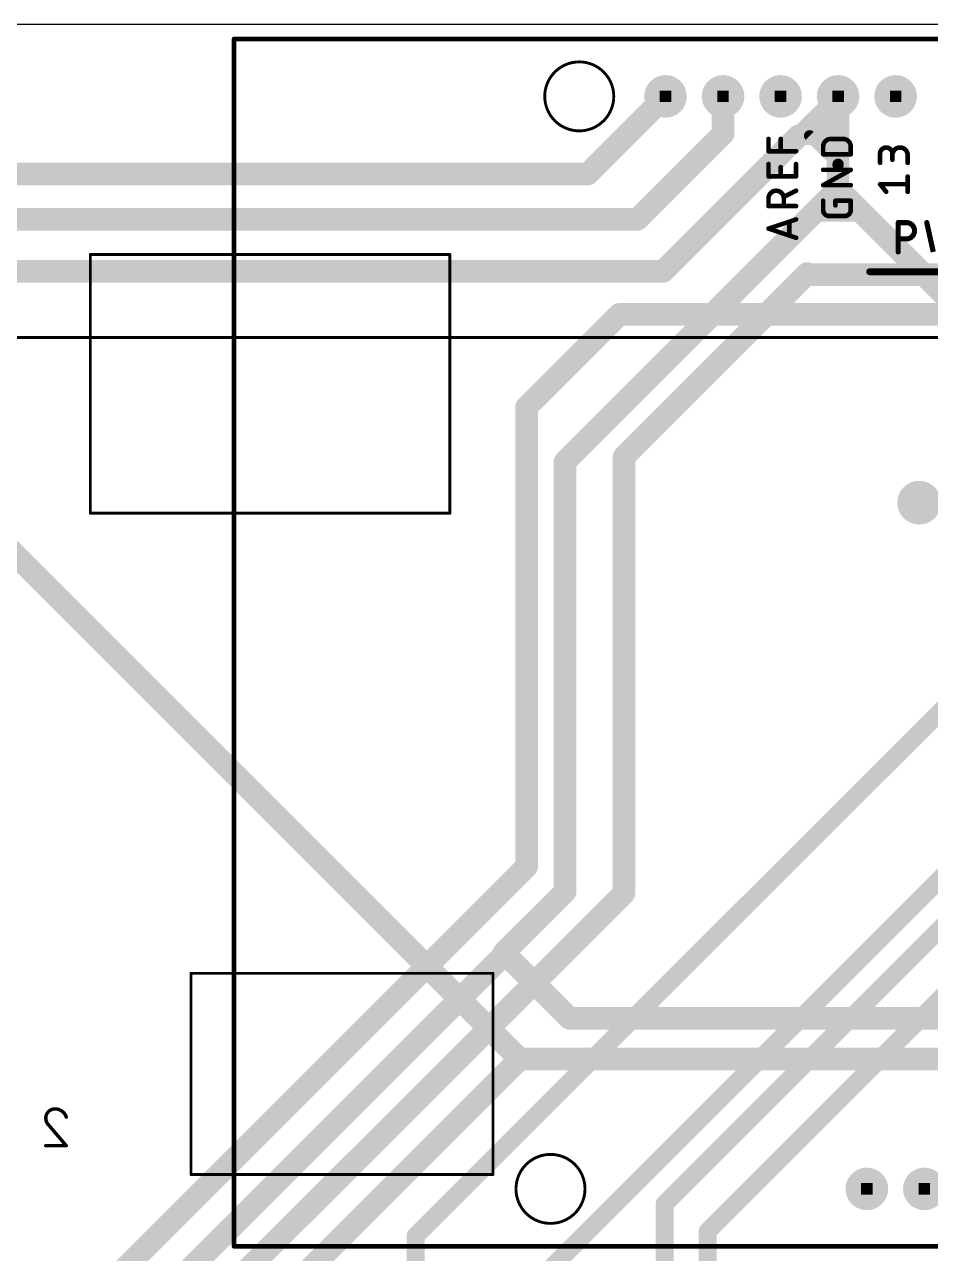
# Model space of a CAD drawing. Extents: x -35 to 140, y -8 to 139.
# Drawn here: x 28.9 to 68.9, y 35.7 to 90 of the extents above; entities that cross this region are included whole.
import ezdxf

# ---------------------------------------------------------------- set-up
doc = ezdxf.new("R2010")
doc.units = 0
for name, color, linetype in [('1', 12, 'CONTINUOUS'), ('16', 132, 'CONTINUOUS'), ('17', 110, 'CONTINUOUS'), ('18', 110, 'CONTINUOUS'), ('20', 31, 'CONTINUOUS'), ('51', 253, 'CONTINUOUS')]:
    doc.layers.add(name, color=color, linetype=linetype)

# ---------------------------------------------------------------- blocks, each defined once
blk = doc.blocks.new('RECT')
blk.add_solid([(-0.5, -0.5), (0.5, -0.5), (-0.5, 0.5), (0.5, 0.5)])
blk = doc.blocks.new('ROUNDP')
at = {"const_width": 0.5}
blk.add_lwpolyline([(0, -0.25, 1), (0, 0.25, 1), (0, -0.25)], format="xyb", dxfattribs=at)
blk = doc.blocks.new('ROUNDV')
at = {"const_width": 0.5}
blk.add_lwpolyline([(0, -0.25, 1), (0, 0.25, 1), (0, -0.25)], format="xyb", dxfattribs=at)

msp = doc.modelspace()

# ---------------------------------------------------------------- linework, layer by layer
at = {"layer": '1'}
for points, const_width in [([(53.808, 83.4), (57.236, 86.828)], 1), ([(59.776, 86.828), (59.776, 85.176)], 1), ([(63.664, 85.636), (64.856, 86.828)], 0.8), ([(64.856, 86.828), (64.856, 85.4)], 1), ([(63.114, 85.086), (63.664, 85.636)], 0.8), ([(63.664, 85.636), (64.62, 85.636)], 0.8), ([(64.542, 85.086), (64.856, 85.4)], 0.8), ([(64.62, 85.636), (64.856, 85.4)], 0.8), ([(64.856, 85.4), (64.856, 83.8)], 1), ([(59.776, 85.176), (56, 81.4)], 1), ([(57.128, 79.1), (63.114, 85.086)], 1), ([(63.114, 85.086), (63.6, 85.086)], 0.8), ([(63.6, 85.086), (64.542, 85.086)], 0.8), ([(63.6, 85.086), (64.856, 83.83)], 0.5), ([(64.856, 83.8), (64.856, 82.744)], 1), ([(25.7, 83.4), (53.808, 83.4)], 1), ([(64.856, 83.83), (64.856, 83.8)], 0.5), ([(63.906, 81.794), (64.856, 82.744)], 1), ([(65.8, 81.8), (64.856, 82.744)], 1), ([(52.8, 70.688), (63.906, 81.794)], 1), ([(63.906, 81.794), (65.794, 81.794)], 1), ([(65.794, 81.794), (65.8, 81.8)], 1), ([(76.056, 71.544), (65.8, 81.8)], 1), ([(56, 81.4), (23.9, 81.4)], 1), ([(21.63, 79.1), (57.128, 79.1)], 1), ([(55.4, 70.9), (63.5, 79)], 1), ([(63.5, 79), (63.55, 78.95)], 1), ([(51.1, 73.1), (55.2, 77.2)], 1), ([(55.2, 77.2), (55.8, 77.2)], 1), ([(51.1, 52.8), (51.1, 73.1)], 1), ([(52.8, 51.7), (52.8, 70.688)], 1), ([(55.4, 51.632), (55.4, 70.9)], 1), ([(78.596, 68.88), (46.2, 36.484)], 0.8), ([(50.7, 33.6), (80.9, 63.8)], 0.8), ([(57.2, 37.9), (80.9, 61.6)], 0.8), ([(59.1, 36.7), (82.2, 59.8)], 0.8), ([(27, 28.7), (51.1, 52.8)], 1), ([(55.4, 51.632), (33.648, 29.88)], 1), ([(50.15, 49.05), (52.8, 51.7)], 1), ([(30.398, 29.198), (50.15, 48.95)], 1), ([(50.15, 48.95), (50.15, 49.05)], 1), ([(50.8, 44.3), (38.6, 32.1)], 1), ([(57.2, 20.372), (57.2, 37.9)], 0.8), ([(59.1, 19.732), (59.1, 36.7)], 0.8), ([(46.2, 36.484), (46.2, 22.8)], 0.8)]:
    msp.add_lwpolyline(points, dxfattribs=dict(at, const_width=const_width))
for points, const_width in [([(57.4128, 86.6512, 1), (57.0592, 87.0048)], 0.5), ([(60.026, 86.828, 1), (59.526, 86.828)], 0.5), ([(65.106, 86.828, 1), (64.606, 86.828)], 0.5), ([(64.9974, 86.6866, 1), (64.7146, 86.9694)], 0.4), ([(63.664, 85.836, 1), (63.664, 85.436)], 0.4), ([(63.5226, 85.7774, 1), (63.8054, 85.4946)], 0.4), ([(63.8054, 85.4946, 1), (63.5226, 85.7774)], 0.4), ([(64.7614, 85.7774, 1), (64.4786, 85.4946)], 0.4), ([(65.106, 85.4, 1), (64.606, 85.4)], 0.5), ([(64.62, 85.436, 1), (64.62, 85.836)], 0.4), ([(64.9974, 85.2586, 1), (64.7146, 85.5414)], 0.4), ([(59.526, 85.176, 1), (60.026, 85.176)], 0.5), ([(59.9528, 84.9992, 1), (59.5992, 85.3528)], 0.5), ([(63.2908, 84.9092, 1), (62.9372, 85.2628)], 0.5), ([(63.114, 85.286, 1), (63.114, 84.886)], 0.4), ([(62.9726, 85.2274, 1), (63.2554, 84.9446)], 0.4), ([(63.6, 85.286, 1), (63.6, 84.886)], 0.4), ([(63.6884, 85.1744, 1), (63.5116, 84.9976)], 0.25), ([(63.6, 84.886, 1), (63.6, 85.286)], 0.4), ([(64.4006, 85.2274, 1), (64.6834, 84.9446)], 0.4), ([(64.542, 84.886, 1), (64.542, 85.286)], 0.4), ([(64.606, 85.4, 1), (65.106, 85.4)], 0.5), ([(64.7146, 85.2586, 1), (64.9974, 85.5414)], 0.4), ([(65.106, 83.8, 1), (64.606, 83.8)], 0.5), ([(53.6312, 83.5768, 1), (53.9848, 83.2232)], 0.5), ([(53.808, 83.15, 1), (53.808, 83.65)], 0.5), ([(64.606, 83.8, 1), (65.106, 83.8)], 0.5), ([(64.981, 83.83, 1), (64.731, 83.83)], 0.25), ([(64.731, 83.8, 1), (64.981, 83.8)], 0.25), ([(64.7676, 83.7416, 1), (64.9444, 83.9184)], 0.25), ([(65.0328, 82.9208, 1), (64.6792, 82.5672)], 0.5), ([(65.0328, 82.5672, 1), (64.6792, 82.9208)], 0.5), ([(64.606, 82.744, 1), (65.106, 82.744)], 0.5), ([(63.906, 82.044, 1), (63.906, 81.544)], 0.5), ([(63.7292, 81.9708, 1), (64.0828, 81.6172)], 0.5), ([(64.0828, 81.6172, 1), (63.7292, 81.9708)], 0.5), ([(65.6172, 81.9708, 1), (65.9708, 81.6172)], 0.5), ([(65.9768, 81.9768, 1), (65.6232, 81.6232)], 0.5), ([(65.9768, 81.6232, 1), (65.6232, 81.9768)], 0.5), ([(65.6232, 81.6232, 1), (65.9768, 81.9768)], 0.5), ([(65.794, 81.544, 1), (65.794, 82.044)], 0.5), ([(55.8232, 81.5768, 1), (56.1768, 81.2232)], 0.5), ([(56, 81.15, 1), (56, 81.65)], 0.5), ([(56.9512, 79.2768, 1), (57.3048, 78.9232)], 0.5), ([(57.128, 78.85, 1), (57.128, 79.35)], 0.5), ([(63.6768, 79.1768, 1), (63.3232, 78.8232)], 0.5), ([(63.6768, 78.8232, 1), (63.3232, 79.1768)], 0.5), ([(63.3732, 78.7732, 1), (63.7268, 79.1268)], 0.5), ([(55.2, 77.45, 1), (55.2, 76.95)], 0.5), ([(55.3768, 77.0232, 1), (55.0232, 77.3768)], 0.5), ([(55.8, 76.95, 1), (55.8, 77.45)], 0.5), ([(51.35, 73.1, 1), (50.85, 73.1)], 0.5), ([(50.9232, 73.2768, 1), (51.2768, 72.9232)], 0.5), ([(53.05, 70.688, 1), (52.55, 70.688)], 0.5), ([(52.6232, 70.8648, 1), (52.9768, 70.5112)], 0.5), ([(55.65, 70.9, 1), (55.15, 70.9)], 0.5), ([(55.2232, 71.0768, 1), (55.5768, 70.7232)], 0.5), ([(51.2768, 52.6232, 1), (50.9232, 52.9768)], 0.5), ([(50.85, 52.8, 1), (51.35, 52.8)], 0.5), ([(52.9768, 51.5232, 1), (52.6232, 51.8768)], 0.5), ([(55.5768, 51.4552, 1), (55.2232, 51.8088)], 0.5), ([(52.55, 51.7, 1), (53.05, 51.7)], 0.5), ([(55.15, 51.632, 1), (55.65, 51.632)], 0.5), ([(50.4, 49.05, 1), (49.9, 49.05)], 0.5), ([(49.9732, 49.2268, 1), (50.3268, 48.8732)], 0.5), ([(50.3268, 48.7732, 1), (49.9732, 49.1268)], 0.5), ([(49.9, 48.95, 1), (50.4, 48.95)], 0.5), ([(50.9768, 44.1232, 1), (50.6232, 44.4768)], 0.5), ([(57.4, 37.9, 1), (57, 37.9)], 0.4), ([(57.0586, 38.0414, 1), (57.3414, 37.7586)], 0.4), ([(59.3, 36.7, 1), (58.9, 36.7)], 0.4), ([(58.9586, 36.8414, 1), (59.2414, 36.5586)], 0.4), ([(46.4, 36.484, 1), (46, 36.484)], 0.4), ([(46.0586, 36.6254, 1), (46.3414, 36.3426)], 0.4)]:
    msp.add_lwpolyline(points, format="xyb", dxfattribs=dict(at, const_width=const_width))
at = {"layer": '16'}
for points, const_width in [([(50.8, 44.3), (15.48, 79.62)], 1), ([(63.55, 78.95), (122.35, 78.95)], 1), ([(55.8, 77.2), (122.9, 77.2)], 1), ([(50.1, 49), (50.15, 49.05)], 1), ([(53, 46.1), (50.1, 49)], 1), ([(73.4, 46.1), (53, 46.1)], 1), ([(72.4, 44.3), (50.8, 44.3)], 1), ([(30.0062, 41.3793), (30.7738, 40.4762)], 0.1524), ([(30.7738, 40.4762), (29.8707, 40.4762)], 0.1524)]:
    msp.add_lwpolyline(points, dxfattribs=dict(at, const_width=const_width))
for points, const_width in [([(63.55, 79.2, 1), (63.55, 78.7)], 0.5), ([(55.8, 77.45, 1), (55.8, 76.95)], 0.5), ([(50.2768, 49.1768, 1), (49.9232, 48.8232)], 0.5), ([(49.9232, 49.1768, 1), (50.2768, 48.8232)], 0.5), ([(50.3268, 48.8732, 1), (49.9732, 49.2268)], 0.5), ([(53, 46.35, 1), (53, 45.85)], 0.5), ([(52.8232, 45.9232, 1), (53.1768, 46.2768)], 0.5), ([(50.8, 44.55, 1), (50.8, 44.05)], 0.5), ([(50.6232, 44.1232, 1), (50.9768, 44.4768)], 0.5), ([(30.2771, 42.1018, 0.4142), (29.8707, 41.6954)], 0.1524), ([(30.7738, 41.7406, 0.3252), (30.2771, 42.1018)], 0.1524), ([(30.2771, 42.1399, 1), (30.2771, 42.0637)], 0.0762), ([(30.2771, 42.0637, 1), (30.2771, 42.1399)], 0.0762), ([(29.8707, 41.6954, 0.2053), (30.0062, 41.3793)], 0.1524), ([(29.9088, 41.6954, 1), (29.8326, 41.6954)], 0.0762), ([(29.8326, 41.6954, 1), (29.9088, 41.6954)], 0.0762), ([(30.0352, 41.404, 1), (29.9771, 41.3546)], 0.0762), ([(29.9799, 41.3517, 1), (30.0324, 41.4069)], 0.0762), ([(30.7376, 41.7288, 1), (30.81, 41.7523)], 0.0762), ([(29.8707, 40.5143, 1), (29.8707, 40.4381)], 0.0762), ([(30.7448, 40.4515, 1), (30.8028, 40.5009)], 0.0762), ([(30.7738, 40.4381, 1), (30.7738, 40.5143)], 0.0762)]:
    msp.add_lwpolyline(points, format="xyb", dxfattribs=dict(at, const_width=const_width))
at = {"layer": '20'}
msp.add_line((140, 90), (0, 90), dxfattribs=at)
at = {"layer": '51'}
for points, const_width in [([(38.186, 89.368), (134.706, 89.368)], 0.2032), ([(38.186, 36.028), (38.186, 89.368)], 0.2032), ([(61.7826, 84.4065), (61.7826, 84.9484)], 0.2032), ([(62.3245, 84.4065), (62.3245, 84.9484)], 0.2032), ([(64.1956, 84.2711), (64.1956, 84.6097)], 0.2032), ([(64.5343, 84.9484), (65.0761, 84.9484)], 0.2032), ([(65.4148, 84.6097), (65.4148, 84.2711)], 0.2032), ([(63.0018, 84.4065), (61.7826, 84.4065)], 0.2032), ([(65.4148, 84.2711), (64.1956, 84.2711)], 0.2032), ([(66.7102, 83.8918), (66.7102, 84.2982)], 0.2032), ([(67.2521, 84.2982), (67.2521, 84.0272)], 0.2032), ([(67.9294, 83.8918), (67.9294, 84.2304)], 0.2032), ([(61.7826, 83.2971), (61.7826, 83.8389)], 0.2032), ([(62.3245, 83.2971), (62.3245, 83.7035)], 0.2032), ([(63.0018, 83.8389), (63.0018, 83.2971)], 0.2032), ([(64.1956, 82.9056), (65.4148, 83.5829)], 0.2032), ([(65.4148, 83.5829), (64.1956, 83.5829)], 0.2032), ([(63.0018, 83.2971), (61.7826, 83.2971)], 0.2032), ([(66.9811, 82.6116), (66.7102, 82.9503)], 0.2032), ([(66.7102, 82.9503), (67.9294, 82.9503)], 0.2032), ([(67.9294, 82.6116), (67.9294, 83.2889)], 0.2032), ([(63.0018, 82.6595), (62.4599, 82.3886)], 0.2032), ([(65.4148, 82.9056), (64.1956, 82.9056)], 0.2032), ([(61.7826, 81.9822), (61.7826, 82.3209)], 0.2032), ([(63.0018, 81.9822), (61.7826, 81.9822)], 0.2032), ([(62.4599, 82.3209), (62.4599, 81.9822)], 0.2032), ([(64.1956, 81.811), (64.1956, 82.2174)], 0.2032), ([(64.7375, 82.0142), (64.7375, 82.2174)], 0.2032), ([(64.7375, 82.2174), (65.4148, 82.2174)], 0.2032), ([(65.4148, 82.2174), (65.4148, 81.811)], 0.2032), ([(61.7826, 80.9866), (63.0018, 81.3929)], 0.2032), ([(65.1439, 81.5401), (64.4665, 81.5401)], 0.2032), ([(63.0018, 80.5802), (61.7826, 80.9866)], 0.2032), ([(62.697, 81.2914), (62.697, 80.6818)], 0.2032), ([(67.5103, 79.9573), (67.5103, 81.2527)], 0.2286), ([(67.5103, 81.2527), (67.8701, 81.2527)], 0.2286), ([(68.7712, 81.2527), (69.059, 79.9573)], 0.2286), ([(67.8701, 80.533), (67.5103, 80.533)], 0.2286), ([(47.711, 79.843), (31.836, 79.843)], 0.127), ([(31.836, 79.843), (31.836, 68.413)], 0.127), ([(47.711, 68.413), (47.711, 79.843)], 0.127), ([(97.622, 79.081), (66.253, 79.081)], 0.3048), ([(120.08, 76.18), (23.77, 76.18)], 0.127), ([(31.836, 68.413), (47.711, 68.413)], 0.127), ([(49.616, 48.093), (36.281, 48.093)], 0.127), ([(36.281, 48.093), (36.281, 39.203)], 0.127), ([(49.616, 39.203), (49.616, 48.093)], 0.127), ([(36.281, 39.203), (49.616, 39.203)], 0.127), ([(137.246, 36.028), (38.186, 36.028)], 0.2032)]:
    msp.add_lwpolyline(points, dxfattribs=dict(at, const_width=const_width))
for points, const_width in [([(38.186, 89.4188, 1), (38.186, 89.3172)], 0.1016), ([(38.2368, 89.368, 1), (38.1352, 89.368)], 0.1016), ([(53.426, 85.304, 1), (53.426, 88.352, 1), (53.426, 85.304)], 0.127), ([(61.8334, 84.9484, 1), (61.7318, 84.9484)], 0.1016), ([(62.3753, 84.9484, 1), (62.2737, 84.9484)], 0.1016), ([(64.5343, 84.9484, 0.4142), (64.1956, 84.6097)], 0.2032), ([(64.2464, 84.6097, 1), (64.1448, 84.6097)], 0.1016), ([(64.5343, 84.9992, 1), (64.5343, 84.8976)], 0.1016), ([(64.5343, 84.8976, 1), (64.5343, 84.9992)], 0.1016), ([(65.4148, 84.6097, 0.4142), (65.0761, 84.9484)], 0.2032), ([(65.0761, 84.9992, 1), (65.0761, 84.8976)], 0.1016), ([(65.0761, 84.8976, 1), (65.0761, 84.9992)], 0.1016), ([(65.4656, 84.6097, 1), (65.364, 84.6097)], 0.1016), ([(61.7826, 84.4573, 1), (61.7826, 84.3557)], 0.1016), ([(61.7318, 84.4065, 1), (61.8334, 84.4065)], 0.1016), ([(62.2737, 84.4065, 1), (62.3753, 84.4065)], 0.1016), ([(63.0018, 84.3557, 1), (63.0018, 84.4573)], 0.1016), ([(64.1448, 84.6097, 1), (64.2464, 84.6097)], 0.1016), ([(64.1956, 84.3219, 1), (64.1956, 84.2203)], 0.1016), ([(64.1448, 84.2711, 1), (64.2464, 84.2711)], 0.1016), ([(65.364, 84.6097, 1), (65.4656, 84.6097)], 0.1016), ([(65.364, 84.2711, 1), (65.4656, 84.2711)], 0.1016), ([(65.4148, 84.2203, 1), (65.4148, 84.3219)], 0.1016), ([(67.2521, 84.2982, 1), (66.7102, 84.2982)], 0.2032), ([(66.761, 84.2982, 1), (66.6594, 84.2982)], 0.1016), ([(66.6594, 84.2982, 1), (66.761, 84.2982)], 0.1016), ([(67.9294, 84.2304, 1), (67.2521, 84.2304)], 0.2032), ([(67.3029, 84.2982, 1), (67.2013, 84.2982)], 0.1016), ([(67.2013, 84.2982, 1), (67.3029, 84.2982)], 0.1016), ([(67.2013, 84.2304, 1), (67.3029, 84.2304)], 0.1016), ([(67.9802, 84.2304, 1), (67.8786, 84.2304)], 0.1016), ([(67.8786, 84.2304, 1), (67.9802, 84.2304)], 0.1016), ([(61.8334, 83.8389, 1), (61.7318, 83.8389)], 0.1016), ([(62.3753, 83.7035, 1), (62.2737, 83.7035)], 0.1016), ([(63.0526, 83.8389, 1), (62.951, 83.8389)], 0.1016), ([(64.1956, 83.6337, 1), (64.1956, 83.5321)], 0.1016), ([(65.4395, 83.5385, 1), (65.3901, 83.6273)], 0.1016), ([(65.4148, 83.5321, 1), (65.4148, 83.6337)], 0.1016), ([(66.6594, 83.8918, 1), (66.761, 83.8918)], 0.1016), ([(67.2013, 84.0272, 1), (67.3029, 84.0272)], 0.1016), ([(67.8786, 83.8918, 1), (67.9802, 83.8918)], 0.1016), ([(61.7826, 83.3479, 1), (61.7826, 83.2463)], 0.1016), ([(61.7318, 83.2971, 1), (61.8334, 83.2971)], 0.1016), ([(62.2737, 83.2971, 1), (62.3753, 83.2971)], 0.1016), ([(62.951, 83.2971, 1), (63.0526, 83.2971)], 0.1016), ([(63.0018, 83.2463, 1), (63.0018, 83.3479)], 0.1016), ([(66.7499, 82.982, 1), (66.6705, 82.9185)], 0.1016), ([(66.7102, 83.0011, 1), (66.7102, 82.8995)], 0.1016), ([(67.9802, 83.2889, 1), (67.8786, 83.2889)], 0.1016), ([(67.9294, 82.8995, 1), (67.9294, 83.0011)], 0.1016), ([(62.4599, 82.3209, 1), (61.7826, 82.3209)], 0.2032), ([(63.0245, 82.6141, 1), (62.9791, 82.705)], 0.1016), ([(64.1956, 82.9564, 1), (64.1956, 82.8548)], 0.1016), ([(64.1709, 82.95, 1), (64.2203, 82.8612)], 0.1016), ([(65.4148, 82.8548, 1), (65.4148, 82.9564)], 0.1016), ([(66.9415, 82.5799, 1), (67.0208, 82.6433)], 0.1016), ([(67.8786, 82.6116, 1), (67.9802, 82.6116)], 0.1016), ([(61.8334, 82.3209, 1), (61.7318, 82.3209)], 0.1016), ([(61.7318, 82.3209, 1), (61.8334, 82.3209)], 0.1016), ([(61.7826, 82.033, 1), (61.7826, 81.9314)], 0.1016), ([(61.7318, 81.9822, 1), (61.8334, 81.9822)], 0.1016), ([(62.5107, 82.3209, 1), (62.4091, 82.3209)], 0.1016), ([(62.4091, 82.3209, 1), (62.5107, 82.3209)], 0.1016), ([(62.4091, 81.9822, 1), (62.5107, 81.9822)], 0.1016), ([(62.4372, 82.434, 1), (62.4827, 82.3432)], 0.1016), ([(63.0018, 81.9314, 1), (63.0018, 82.033)], 0.1016), ([(64.2464, 82.2174, 1), (64.1448, 82.2174)], 0.1016), ([(64.7883, 82.2174, 1), (64.6867, 82.2174)], 0.1016), ([(64.7375, 82.2682, 1), (64.7375, 82.1666)], 0.1016), ([(64.6867, 82.0142, 1), (64.7883, 82.0142)], 0.1016), ([(65.4656, 82.2174, 1), (65.364, 82.2174)], 0.1016), ([(65.4148, 82.1666, 1), (65.4148, 82.2682)], 0.1016), ([(63.0179, 81.3448, 1), (62.9857, 81.4411)], 0.1016), ([(64.1956, 81.811, 0.4142), (64.4665, 81.5401)], 0.2032), ([(64.2464, 81.811, 1), (64.1448, 81.811)], 0.1016), ([(64.1448, 81.811, 1), (64.2464, 81.811)], 0.1016), ([(64.4665, 81.5909, 1), (64.4665, 81.4893)], 0.1016), ([(64.4665, 81.4893, 1), (64.4665, 81.5909)], 0.1016), ([(65.1439, 81.5401, 0.4142), (65.4148, 81.811)], 0.2032), ([(65.1439, 81.5909, 1), (65.1439, 81.4893)], 0.1016), ([(65.1439, 81.4893, 1), (65.1439, 81.5909)], 0.1016), ([(65.4656, 81.811, 1), (65.364, 81.811)], 0.1016), ([(65.364, 81.811, 1), (65.4656, 81.811)], 0.1016), ([(61.7987, 81.0347, 1), (61.7665, 80.9384)], 0.1016), ([(61.7665, 81.0347, 1), (61.7987, 80.9384)], 0.1016), ([(62.7478, 81.2914, 1), (62.6462, 81.2914)], 0.1016), ([(67.5674, 81.2527, 1), (67.4532, 81.2527)], 0.1143), ([(67.5103, 81.3098, 1), (67.5103, 81.1956)], 0.1143), ([(67.8701, 80.533, 1), (67.8701, 81.2527)], 0.2286), ([(67.8701, 81.3098, 1), (67.8701, 81.1956)], 0.1143), ([(67.8701, 81.1956, 1), (67.8701, 81.3098)], 0.1143), ([(68.827, 81.2651, 1), (68.7154, 81.2403)], 0.1143), ([(62.6462, 80.6818, 1), (62.7478, 80.6818)], 0.1016), ([(62.9857, 80.532, 1), (63.0179, 80.6283)], 0.1016), ([(67.5103, 80.5902, 1), (67.5103, 80.4759)], 0.1143), ([(67.8701, 80.5902, 1), (67.8701, 80.4759)], 0.1143), ([(67.8701, 80.4759, 1), (67.8701, 80.5902)], 0.1143), ([(31.836, 79.8748, 1), (31.836, 79.8113)], 0.0635), ([(31.8678, 79.843, 1), (31.8043, 79.843)], 0.0635), ([(47.7428, 79.843, 1), (47.6793, 79.843)], 0.0635), ([(47.711, 79.8113, 1), (47.711, 79.8748)], 0.0635), ([(67.4532, 79.9573, 1), (67.5674, 79.9573)], 0.1143), ([(66.253, 79.1572, 1), (66.253, 79.0048)], 0.1524), ([(31.836, 68.4447, 1), (31.836, 68.3812)], 0.0635), ([(31.8043, 68.413, 1), (31.8678, 68.413)], 0.0635), ([(47.6793, 68.413, 1), (47.7428, 68.413)], 0.0635), ([(47.711, 68.3812, 1), (47.711, 68.4447)], 0.0635), ([(36.3128, 48.093, 1), (36.2492, 48.093)], 0.0635), ([(36.281, 48.1248, 1), (36.281, 48.0613)], 0.0635), ([(49.6478, 48.093, 1), (49.5842, 48.093)], 0.0635), ([(49.616, 48.0613, 1), (49.616, 48.1248)], 0.0635), ([(52.156, 37.044, 1), (52.156, 40.092, 1), (52.156, 37.044)], 0.127), ([(36.2492, 39.203, 1), (36.3128, 39.203)], 0.0635), ([(36.281, 39.2348, 1), (36.281, 39.1713)], 0.0635), ([(49.5842, 39.203, 1), (49.6478, 39.203)], 0.0635), ([(49.616, 39.1713, 1), (49.616, 39.2348)], 0.0635), ([(38.186, 36.0788, 1), (38.186, 35.9772)], 0.1016), ([(38.1352, 36.028, 1), (38.2368, 36.028)], 0.1016)]:
    msp.add_lwpolyline(points, format="xyb", dxfattribs=dict(at, const_width=const_width))

# ---------------------------------------------------------------- block references
at = {"layer": '17', "xscale": 1.8796, "yscale": 1.8796}
for p, rotation in [((57.236, 86.828), 90), ((57.236, 86.828), 90), ((59.776, 86.828), 90), ((59.776, 86.828), 90), ((62.316, 86.828), 90), ((62.316, 86.828), 90), ((64.856, 86.828), 90), ((64.856, 86.828), 90), ((67.396, 86.828), 90), ((67.396, 86.828), 90), ((66.126, 38.568), 270), ((66.126, 38.568), 270), ((68.666, 38.568), 270), ((68.666, 38.568), 270)]:
    msp.add_blockref('ROUNDP', p, dxfattribs=dict(at, rotation=rotation))
at = {"layer": '17', "xscale": 1.9304, "yscale": 1.9304}
msp.add_blockref('ROUNDP', (68.436, 68.88), dxfattribs=at)
msp.add_blockref('ROUNDP', (68.436, 68.88), dxfattribs=at)
at = {"layer": '18'}
for p, xscale, yscale in [((63.55, 78.95), 1.0064, 1.0064), ((63.55, 78.95), 1.0064, 1.0064), ((55.8, 77.2), 1.0064, 1.0064), ((55.8, 77.2), 1.0064, 1.0064), ((50.15, 49.05), 0.7564, 0.7564), ((50.15, 49.05), 0.7564, 0.7564), ((50.8, 44.3), 1.0064, 1.0064), ((50.8, 44.3), 1.0064, 1.0064)]:
    msp.add_blockref('ROUNDV', p, dxfattribs=dict(at, xscale=xscale, yscale=yscale))
at = {"layer": '51', "xscale": 0.508, "yscale": 0.508}
for p in [(57.236, 86.828), (59.776, 86.828), (62.316, 86.828), (64.856, 86.828), (67.396, 86.828)]:
    msp.add_blockref('RECT', p, dxfattribs=at)
at = {"layer": '51', "xscale": 0.508, "yscale": 0.508, "rotation": 180}
for p in [(66.126, 38.568), (68.666, 38.568)]:
    msp.add_blockref('RECT', p, dxfattribs=at)

doc.saveas('drawing.dxf')
